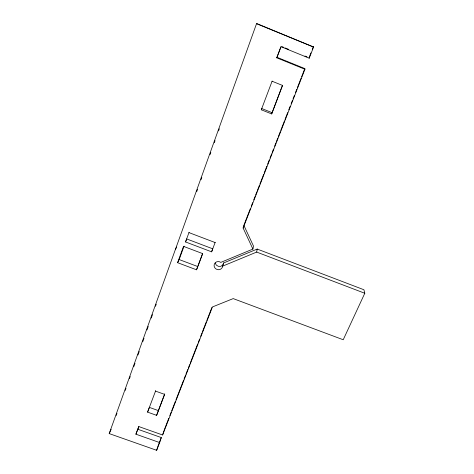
<?xml version="1.0" encoding="UTF-8"?>
<svg xmlns="http://www.w3.org/2000/svg" width="474" height="474" viewBox="0 0 474 474"><rect width="100%" height="100%" fill="white"/><g stroke="black" fill="none" stroke-linecap="round" stroke-linejoin="round"><path stroke-width="0.71" d="M250.266 208.833L243.849 225.328L253.501 246.095L252.915 249.081L220.825 262.377A4.307 4.059 18 0 0 214.491 263.787A4.307 4.059 18 0 0 217.27 269.546A4.307 4.059 18 0 0 222.644 266.133L256.665 252.079L257.198 249.063L363.914 289.744L364.796 293.264L343.217 339.751L233.202 298.602L212.435 306.951L162.606 434.99L138.769 426.553L135.908 434.196L159.655 442.574L161.296 437.567L137.839 429.272L135.908 434.196M252.915 249.081L243.126 228.059L243.672 226.015M272.141 81.078L261.293 109.784L271.673 113.926L282.492 85.243M222.644 266.133L223.621 262.957L257.198 249.063M162.606 434.99L164.022 430.67M243.126 228.059L304.924 69.251L276.769 57.816L280.94 46.671L309.226 58.201L313.569 47.039L257.133 23.7L256.541 23.7L109.204 433.597L156.645 450.3L158.322 445.216M155.715 390.606L147.58 412.125L156.621 415.348L164.721 393.841M116.213 415.473L116.96 413.387M125.219 390.434L125.966 388.348M129.473 378.608L130.22 376.522M133.727 366.781L134.977 363.303M137.975 354.961L139.232 351.483M142.733 341.742L143.983 338.264M146.987 329.916L148.238 326.438M151.236 318.095L152.492 314.618M155.49 306.269L156.242 304.184M196.787 191.46L197.54 189.369M201.047 179.628L201.8 177.537M210.059 154.565L210.812 152.48M214.313 142.733L215.066 140.642M218.573 130.901L219.326 128.81M177.602 262.691L183.521 246.373L202.576 253.584L196.514 269.801L177.602 262.691L179.166 259.551L184.048 246.119M215.214 242.261L211.611 251.83L185.547 241.959L189.055 232.319M185.547 241.959L186.655 238.926L212.737 248.814L211.611 251.83M198.079 265.908L202.576 253.886M137.839 429.272L138.87 426.517M276.769 57.816L280.916 47.021M156.621 415.348L164.626 394.38L155.49 391.097M271.673 113.926L282.545 85.444L272.04 81.214M147.58 412.125L149.399 407.403L158.328 410.591M158.571 444.582L161.296 437.567M164.223 430.048L168.774 418.341M169.846 415.585L171.185 412.143M171.724 410.762L175.475 401.123M176.008 399.742L183.515 380.456M184.048 379.076L185.387 375.633M185.921 374.259L187.799 369.436M188.332 368.055L189.677 364.613M190.21 363.232L197.711 343.946M198.251 342.572L199.59 339.123M200.662 336.368L202.001 332.926M202.534 331.551L206.285 321.905M206.824 320.531L211.914 307.442M251.339 206.083L252.672 202.647M253.744 199.892L255.077 196.455M255.616 195.081L256.949 191.644M257.489 190.27L259.355 185.458M259.894 184.084L263.639 174.456M264.172 173.081L266.844 166.208M267.644 164.146L269.25 160.022M270.056 157.961L271.655 153.837M272.195 152.462L273.528 149.026M274.6 146.27L275.933 142.834M276.472 141.459L277.805 138.023M278.345 136.648L280.217 131.837M280.75 130.463L284.495 120.834M285.028 119.46L287.7 112.587M288.773 109.838L290.106 106.401M291.178 103.652L292.511 100.215M293.05 98.841L294.384 95.404M295.456 92.649L296.795 89.213M297.328 87.838L301.073 78.216M301.606 76.841L304.812 68.594L277.065 57.324M309.321 57.01L310.92 52.887M312.259 49.45L313.332 46.695M156.645 450.3L159.655 442.574M196.514 269.801L197.83 266.578L179.166 259.551M261.293 109.784L261.802 108.564L272.035 112.646M109.204 433.597L111.177 429.302M175.404 249.431L176.689 247.049M256.665 252.079L364.796 293.264M188.948 232.598L215.119 242.546M281.858 46.612L283.896 47.441M285.253 47.998L288.654 49.385M304.972 56.033L307.01 56.868M256.541 23.7L313.569 47.039M309.048 57.698L309.226 58.201M304.812 68.594L304.924 69.251M223.621 262.957A4.254 4.011 18.2 0 1 215.243 263.046"/></g></svg>
